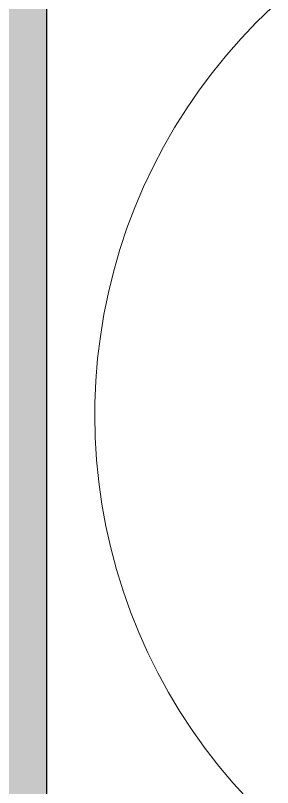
# Model space of a CAD drawing. Header units: millimetres. Extents: x 155927 to 326028, y -36033 to 97293.
# Drawn here: x 156840 to 157025, y 12038 to 12592 of the extents above; entities that cross this region are included whole.
import ezdxf

# ---------------------------------------------------------------- set-up
doc = ezdxf.new("R2010")
doc.units = ezdxf.units.MM
doc.header["$MEASUREMENT"] = 0
for name, color, linetype, lineweight in [('A-WALL-PATT', 7, 'CONTINUOUS', 9), ('I-FURN', 8, 'CONTINUOUS', 9), ('I-WALL', 7, 'CONTINUOUS', 9)]:
    doc.layers.add(name, color=color, linetype=linetype, lineweight=lineweight)

msp = doc.modelspace()

# ---------------------------------------------------------------- hatches: boundary and pattern name
at = {"layer": 'A-WALL-PATT'}
h = msp.add_hatch(color=256, dxfattribs=at)
h.paths.add_polyline_path([(156862.83, 9267.61), (156862.83, 13665.61), (156811.96, 13665.61), (156811.83, 13645.61), (156760.83, 13645.61), (156760.83, 9267.61)], flags=0)
h.paths.add_polyline_path([(156811.96, 14949.61), (156862.83, 14949.61), (156862.83, 16290.61), (156760.83, 16290.61), (156760.83, 14969.61), (156811.83, 14969.61)], flags=0)
h.paths.add_polyline_path([(156760.83, 25449.61), (156862.83, 25449.61), (156862.83, 26532.61), (156760.83, 26532.61), (156760.83, 26195.67)], flags=0)

# ---------------------------------------------------------------- linework, layer by layer
at = {"layer": 'I-FURN'}
for p, q in [((157024.86, 12598.05), (157013.36, 12586.92)), ((157013.36, 12586.92), (157002.32, 12575.34)), ((157002.32, 12575.34), (156991.75, 12563.33)), ((156991.75, 12563.33), (156981.67, 12550.91)), ((156981.67, 12550.91), (156972.1, 12538.09)), ((156972.1, 12538.09), (156963.04, 12524.9)), ((156963.04, 12524.9), (156954.52, 12511.36)), ((156954.52, 12511.36), (156946.55, 12497.49)), ((156946.55, 12497.49), (156939.14, 12483.31)), ((156939.14, 12483.31), (156932.3, 12468.84)), ((156932.3, 12468.84), (156926.05, 12454.12)), ((156926.05, 12454.12), (156920.39, 12439.15)), ((156920.39, 12439.15), (156915.33, 12423.97)), ((156915.33, 12423.97), (156910.89, 12408.61)), ((156910.89, 12408.61), (156907.06, 12393.07)), ((156907.06, 12393.07), (156903.86, 12377.4)), ((156903.86, 12377.4), (156901.28, 12361.61)), ((156901.28, 12361.61), (156899.34, 12345.72)), ((156899.34, 12345.72), (156898.04, 12329.78)), ((156898.04, 12329.78), (156897.37, 12313.79)), ((156897.37, 12313.79), (156897.28, 12305.16)), ((156897.28, 12305.16), (156897.6, 12289.16)), ((156897.6, 12289.16), (156898.56, 12273.19)), ((156898.56, 12273.19), (156900.16, 12257.27)), ((156900.16, 12257.27), (156902.39, 12241.43)), ((156902.39, 12241.43), (156905.25, 12225.69)), ((156905.25, 12225.69), (156908.74, 12210.08)), ((156908.74, 12210.08), (156912.86, 12194.62)), ((156912.86, 12194.62), (156917.59, 12179.33)), ((156917.59, 12179.33), (156922.92, 12164.25)), ((156922.92, 12164.25), (156928.86, 12149.39)), ((156928.86, 12149.39), (156935.38, 12134.78)), ((156935.38, 12134.78), (156942.48, 12120.45)), ((156942.48, 12120.45), (156950.15, 12106.41)), ((156950.15, 12106.41), (156958.38, 12092.68)), ((156958.38, 12092.68), (156967.15, 12079.3)), ((156967.15, 12079.3), (156976.44, 12066.28)), ((156976.44, 12066.28), (156986.25, 12053.64)), ((156986.25, 12053.64), (156996.56, 12041.4)), ((156996.56, 12041.4), (157007.35, 12029.59))]:
    msp.add_line(p, q, dxfattribs=at)
at = {"layer": 'I-WALL', "lineweight": 30}
msp.add_line((156862.83, 9267.61), (156862.83, 13665.61), dxfattribs=at)

doc.saveas('drawing.dxf')
